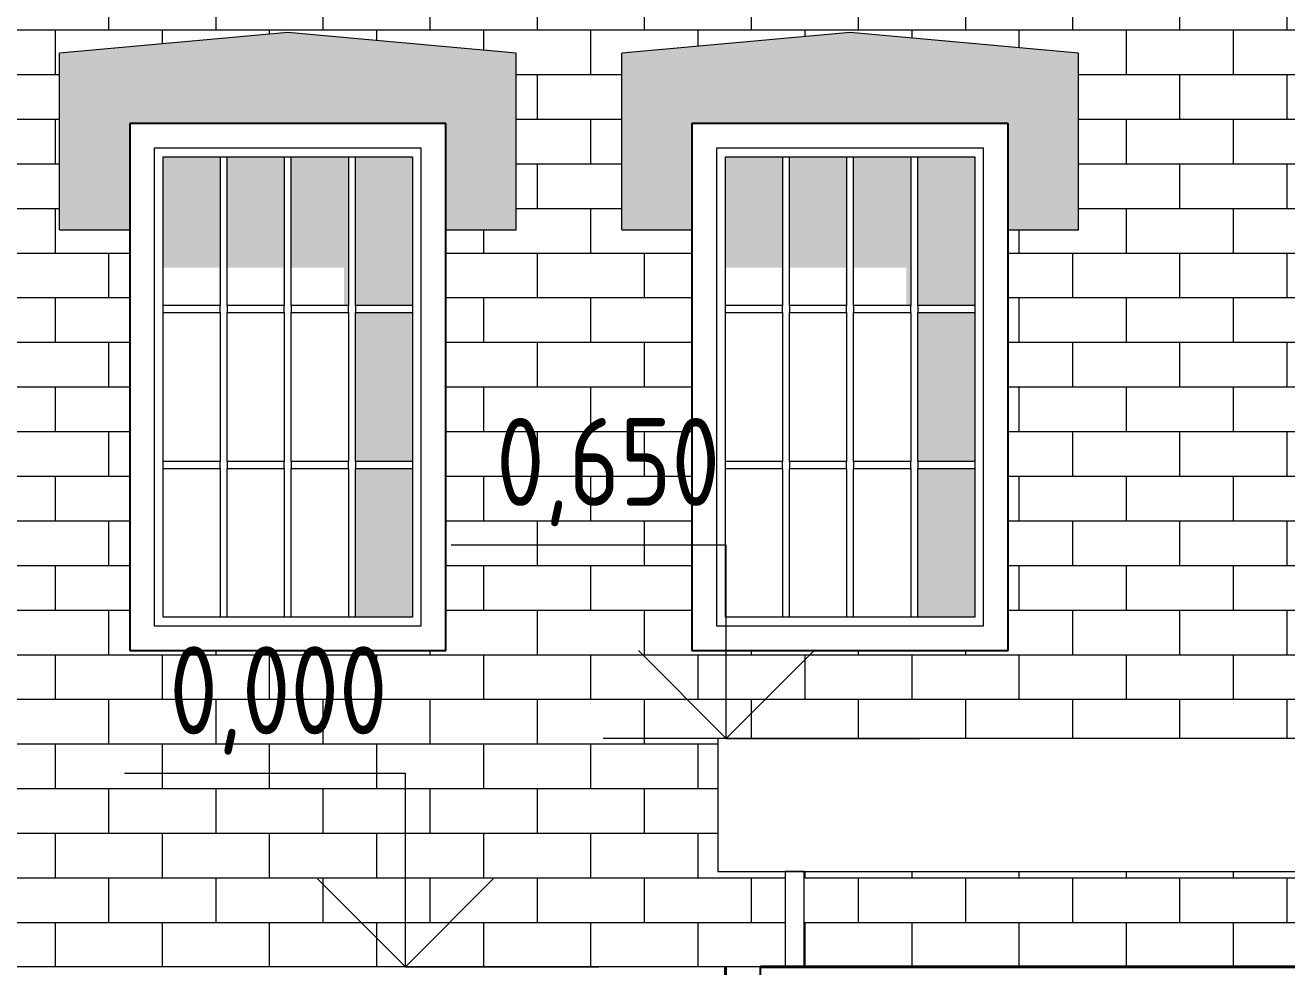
# Model space of a CAD drawing. Header units: feet. Extents: x -10410 to 374725, y -46422 to 88923.
# Drawn here: x 210552 to 214142, y 1856 to 4536 of the extents above; entities that cross this region are included whole.
import ezdxf

# ---------------------------------------------------------------- set-up
doc = ezdxf.new("R2010")
doc.units = ezdxf.units.FT
doc.header["$MEASUREMENT"] = 0
for name, color, linetype, lineweight in [('Интерьер - Мебель_Ном._пера__1', 7, 'Continuous', 20), ('Конструктив - Перекрытия_Ном._пера__1', 7, 'Continuous', 20), ('Конструктив - Стены Несущие_Ном._пера__1', 7, 'Continuous', 20), ('Конструктив - Стены Несущие_Ном._пера__120', 7, 'Continuous', 5), ('Конструктив - Стены Несущие_Ном._пера__21', 7, 'Continuous', 40)]:
    doc.layers.add(name, color=color, linetype=linetype, lineweight=lineweight)
doc.layers.add('Конструктив - Стены Несущие_Ном._пера__107', color=7, linetype='Continuous', lineweight=5, true_color=0xaaaaaa)
doc.layers.add('Конструктив - Стены Несущие_Ном._пера__87', color=7, linetype='Continuous', lineweight=25, true_color=0x6a6a6a)
doc.styles.add('СГЕНЕРИР_СТИЛЬ_2', font='CS_Gost2304.shx')
pattern_1 = [(0, (211399.68, 3506.22), (0, 127), []), (90, (211399.68, 3506.22), (-304.8, 0), [127, -127]), (90, (211552.08, 3633.22), (-304.8, 0), [127, -127])]

msp = doc.modelspace()

# ---------------------------------------------------------------- hatches: boundary and pattern name
at = {"layer": 'Конструктив - Стены Несущие_Ном._пера__107', "linetype": 'Continuous'}
h = msp.add_hatch(dxfattribs=at)
h.set_pattern_fill('ЧЕРЕПИЦА_02', color=256, style=0, pattern_type=2)
h.set_pattern_definition(pattern_1)
h.paths.add_polyline_path([(204164.67985, 4506.22012), (204399.68, 4506.22012), (204399.68, 4256.22015), (204164.67985, 4256.21993), (204164.67985, 4206.22003), (204199.67972, 4206.22003), (204199.67972, 3956.22005), (204164.67985, 3956.22005), (204164.67985, 3906.21993), (204399.68, 3906.21993), (204399.68, 3656.22017), (204164.67985, 3656.22017), (204164.67985, 3606.22005), (204199.67972, 3606.22005), (204199.67972, 3356.22008), (204164.67985, 3356.22008), (204164.67985, 3306.22017), (204399.68, 3306.21996), (204399.68, 3056.21998), (204164.67985, 3056.21998), (204164.67985, 3006.22008), (204199.67972, 3006.22008), (204199.67972, 2756.2201), (204164.67985, 2756.2201), (204164.67985, 2706.21998), (204399.68, 2706.21998), (204399.68, 2456.22001), (204164.67985, 2456.22001), (204164.67985, 2406.2201), (204399.67978, 2406.21989), (204399.67978, 2156.22013), (204164.67985, 2156.21991), (204164.67985, 2106.22001), (204399.68, 2106.22001), (204399.68, 1856.22003), (212714.45195, 1856.22003), (212714.45195, 2106.22001), (212714.45195, 2126.91996), (212522.73968, 2126.91996), (212522.73968, 2506.22013), (218399.67991, 2506.22013), (218399.67991, 2706.2202), (218634.67985, 2706.21998), (218634.67985, 2756.2201), (218599.67997, 2756.2201), (218599.67997, 3006.22008), (218634.67985, 3006.22008), (218634.67985, 3056.21998), (218399.67991, 3056.21998), (218399.67991, 3306.21996), (218634.67985, 3306.21996), (218634.67985, 3356.22008), (218599.67997, 3356.22008), (218599.67997, 3606.22005), (218634.67985, 3606.22005), (218634.67985, 3656.21996), (218399.67991, 3656.21996), (218399.67991, 3906.21993), (218634.67985, 3906.21993), (218634.67985, 3956.22005), (218599.67997, 3956.22005), (218599.67997, 4206.22003), (218634.67985, 4206.22003), (218634.67985, 4256.21993), (218399.67991, 4256.21993), (218399.67991, 4506.22012), (218634.67985, 4506.22012), (218634.67985, 4556.22003), (218599.67997, 4556.22003), (218599.67997, 4806.22), (218634.67985, 4806.22), (218634.67985, 4856.22012), (218399.67991, 4856.22012), (218399.67991, 5106.2201), (218634.67985, 5106.2201), (218634.67985, 5156.22), (204164.67985, 5156.22), (204164.67985, 5106.2201), (204399.68, 5106.2201), (204399.68, 4856.22012), (204164.67985, 4856.22012), (204164.67985, 4806.22), (204199.67972, 4806.22), (204199.67972, 4556.22003), (204164.67985, 4556.22003)])
h.paths.add_polyline_path([(205049.22794, 3953.31005), (205049.22794, 2756.2201), (205949.22779, 2756.2201), (205949.22801, 3953.31005), (206149.22786, 3953.31005), (206149.22786, 4456.22021), (205499.22776, 4515.0862), (204849.22788, 4456.22021), (204849.22788, 3953.31005)], flags=0)
h.paths.add_polyline_path([(208048.78342, 3953.31005), (208048.78342, 2756.2201), (208948.78328, 2756.2201), (208948.78349, 3953.31005), (209148.78334, 3953.31005), (209148.78334, 4456.22021), (208498.78324, 4515.0862), (207848.78336, 4456.22021), (207848.78336, 3953.31005)], flags=0)
h.paths.add_polyline_path([(210649.22993, 3953.31005), (210849.23, 3953.31005), (210849.23, 2756.2201), (211749.23007, 2756.2201), (211749.23007, 3953.31005), (211949.22991, 3953.31005), (211949.22991, 4456.22021), (211299.22982, 4515.0862), (210649.22993, 4456.22021)], flags=0)
h.paths.add_polyline_path([(212249.42342, 3953.30983), (212449.42348, 3953.30983), (212449.42348, 2756.2201), (213349.42334, 2756.2201), (213349.42355, 3953.30983), (213549.4234, 3953.30983), (213549.4234, 4456.22), (212899.4233, 4515.08598), (212249.42342, 4456.22)], flags=0)
h.paths.add_polyline_path([(214649.68487, 3953.30983), (214649.68487, 2756.2201), (215549.68494, 2756.2201), (215549.68494, 3953.30983), (215749.68478, 3953.30983), (215749.68478, 4456.22), (215099.68469, 4515.08598), (214449.6848, 4456.22), (214449.6848, 3953.30983)], flags=0)
h.paths.add_polyline_path([(216200.14258, 4456.22), (216200.14258, 3953.30983), (216400.14264, 3953.30983), (216400.14264, 2756.2201), (217300.1425, 2756.2201), (217300.14271, 3953.30983), (217500.14256, 3953.30983), (217500.14256, 4456.22), (216850.14246, 4515.08598)], flags=0)
h = msp.add_hatch(dxfattribs=at)
h.set_pattern_fill('ЧЕРЕПИЦА_02', color=256, style=0, pattern_type=2)
h.set_pattern_definition(pattern_1)
h.paths.add_polyline_path([(212768.52471, 2106.22004), (212768.52471, 1856.22003), (218399.67994, 1856.22003), (218399.67994, 2106.22004), (218969.67988, 2106.22004), (218969.67988, 2126.92004), (212768.52471, 2126.92004)])
at = {"layer": 'Конструктив - Стены Несущие_Ном._пера__120', "linetype": 'Continuous', "lineweight": 0, "true_color": 0x000000}
for points in [[(210849.23, 4256.22015), (211749.23, 4256.22015), (211749.23, 3953.31011), (211949.23, 3953.31011), (211949.23, 4456.22015), (211299.22975, 4515.0862), (210649.23, 4456.22019), (210649.23, 3953.31011), (210849.23, 3953.31011)], [(212449.42348, 4256.21993), (213349.42348, 4256.21993), (213349.42348, 3953.30989), (213549.42348, 3953.30989), (213549.42348, 4456.21993), (212899.42324, 4515.08599), (212249.42348, 4456.21997), (212249.42348, 3953.30989), (212449.42348, 3953.30989)], [(210944.22999, 3846.09828), (211104.23002, 3846.09826), (211104.23002, 3737.88682), (211106.73, 3737.88682), (211106.73, 4161.22015), (210944.23, 4161.22015)], [(211289.22999, 4161.22015), (211126.73, 4161.22015), (211126.73001, 3846.09827), (211286.73001, 3846.09824), (211286.73001, 3737.88684), (211289.22999, 3737.88681)], [(211309.22999, 3846.09823), (211459.23005, 3846.09829), (211459.23005, 3737.88685), (211471.72999, 3737.88681), (211471.72999, 4161.22015), (211309.22999, 4161.22015)], [(211654.23, 3737.88682), (211654.23, 4161.22015), (211491.73, 4161.22015), (211491.73, 3737.88682)], [(212544.42348, 3846.09806), (212704.42351, 3846.09804), (212704.42351, 3737.88661), (212706.92349, 3737.8866), (212706.92349, 4161.21994), (212544.42349, 4161.21994)], [(212889.42348, 4161.21994), (212726.92348, 4161.21993), (212726.9235, 3846.09805), (212886.9235, 3846.09802), (212886.9235, 3737.88662), (212889.42348, 3737.8866)], [(212909.42347, 3846.09801), (213059.42354, 3846.09807), (213059.42354, 3737.88663), (213071.92348, 3737.8866), (213071.92348, 4161.21993), (212909.42348, 4161.21993)], [(213254.42348, 3737.8866), (213254.42348, 4161.21993), (213091.92348, 4161.21993), (213091.92348, 3737.8866)], [(211654.23, 3294.55348), (211654.23, 3717.88682), (211491.73, 3717.88682), (211491.73, 3294.55348)], [(213254.42348, 3294.55327), (213254.42348, 3717.8866), (213091.92348, 3717.8866), (213091.92348, 3294.55327)], [(211654.22999, 2851.22015), (211654.22999, 3274.55348), (211491.72999, 3274.55348), (211491.72999, 2851.22015)], [(213254.42348, 2851.21994), (213254.42348, 3274.55327), (213091.92348, 3274.55327), (213091.92348, 2851.21994)]]:
    msp.add_hatch(color=18, dxfattribs=at).paths.add_polyline_path(points)

# ---------------------------------------------------------------- linework, layer by layer
at = {"layer": 'Интерьер - Мебель_Ном._пера__1', "linetype": 'Continuous'}
for p, q in [((212546.91056, 3056.22003), (211763.87906, 3056.22003)), ((212546.91056, 2506.22003), (212546.91056, 3056.22003)), ((212546.91056, 2506.22003), (212296.91056, 2756.22003)), ((212546.91056, 2506.22003), (212796.91056, 2756.22003)), ((212546.91056, 2506.22003), (212196.91056, 2506.22003)), ((212546.91056, 2506.22003), (213096.91056, 2506.22003)), ((211634.09189, 2406.22003), (210834.09059, 2406.22003)), ((211634.09189, 1856.22003), (211634.09189, 2406.22003)), ((211634.09189, 1856.22003), (211384.09189, 2106.22003)), ((211634.09189, 1856.22003), (211884.09189, 2106.22003)), ((211634.09189, 1856.22003), (211284.09189, 1856.22003)), ((211634.09189, 1856.22003), (212184.09189, 1856.22003))]:
    msp.add_line(p, q, dxfattribs=at)
at = {"layer": 'Конструктив - Перекрытия_Ном._пера__1', "linetype": 'Continuous'}
msp.add_line((212644.61793, 1856.22003), (203749.67973, 1856.22003), dxfattribs=at)
at = {"layer": 'Конструктив - Стены Несущие_Ном._пера__1', "linetype": 'Continuous'}
for p, q in [((211299.22975, 4515.0862), (210649.23, 4456.22019)), ((211949.23, 4456.22015), (211299.22975, 4515.0862)), ((212899.42324, 4515.08599), (212249.42348, 4456.21997)), ((213549.42348, 4456.21993), (212899.42324, 4515.08599)), ((211949.23, 3953.31011), (211949.23, 4456.22015)), ((213549.42348, 3953.30989), (213549.42348, 4456.21993)), ((210849.23, 4256.22015), (211749.23, 4256.22015)), ((210849.23, 3953.31011), (210849.23, 4256.22015)), ((211749.23, 4256.22015), (211749.23, 3953.31011)), ((212449.42348, 4256.21993), (213349.42348, 4256.21993)), ((212449.42348, 3953.30989), (212449.42348, 4256.21993)), ((213349.42348, 4256.21993), (213349.42348, 3953.30989)), ((210649.23, 3953.31011), (210849.23, 3953.31011)), ((211749.23, 3953.31011), (211949.23, 3953.31011)), ((212249.42348, 3953.30989), (212449.42348, 3953.30989)), ((213349.42348, 3953.30989), (213549.42348, 3953.30989))]:
    msp.add_line(p, q, dxfattribs=at)
at = {"layer": 'Конструктив - Стены Несущие_Ном._пера__120', "linetype": 'Continuous'}
for p, q in [((210649.23, 3953.31011), (210649.23, 4456.22019)), ((212249.42348, 3953.30989), (212249.42348, 4456.21997)), ((210919.23, 4186.22015), (210919.23, 2826.22015)), ((211679.23, 4186.22015), (210919.23, 4186.22015)), ((211679.23, 2826.22015), (211679.23, 4186.22015)), ((212519.42348, 4186.21993), (212519.42348, 2826.21993)), ((213279.42348, 4186.21993), (212519.42348, 4186.21993)), ((213279.42348, 2826.21993), (213279.42348, 4186.21993)), ((210944.23, 2851.22015), (210944.23, 4161.22015)), ((210944.23, 4161.22015), (211654.23, 4161.22015)), ((211106.73, 4161.22015), (211106.73, 3737.88682)), ((211126.73, 3737.88682), (211126.73, 4161.22015)), ((211289.23, 4161.22015), (211289.23, 3737.88682)), ((211309.23, 3737.88682), (211309.23, 4161.22015)), ((211471.73, 4161.22015), (211471.73, 3737.88682)), ((211491.73, 3737.88682), (211491.73, 4161.22015)), ((211654.23, 4161.22015), (211654.23, 2851.22015)), ((212544.42348, 2851.21993), (212544.42348, 4161.21993)), ((212544.42348, 4161.21993), (213254.42348, 4161.21993)), ((212706.92348, 4161.21993), (212706.92348, 3737.8866)), ((212726.92348, 3737.8866), (212726.92348, 4161.21993)), ((212889.42348, 4161.21993), (212889.42348, 3737.8866)), ((212909.42348, 3737.8866), (212909.42348, 4161.21993)), ((213071.92348, 4161.21993), (213071.92348, 3737.8866)), ((213091.92348, 3737.8866), (213091.92348, 4161.21993)), ((213254.42348, 4161.21993), (213254.42348, 2851.21993)), ((211106.73, 3737.88682), (210944.23, 3737.88682)), ((211106.73, 3717.88682), (211106.73, 3737.88682)), ((211289.23, 3737.88682), (211126.73, 3737.88682)), ((211126.73, 3737.88682), (211126.73, 3717.88682)), ((211289.23, 3717.88682), (211289.23, 3737.88682)), ((211471.73, 3737.88682), (211309.23, 3737.88682)), ((211309.23, 3737.88682), (211309.23, 3717.88682)), ((211471.73, 3717.88682), (211471.73, 3737.88682)), ((211654.23, 3737.88682), (211491.73, 3737.88682)), ((211491.73, 3737.88682), (211491.73, 3717.88682)), ((212706.92348, 3737.8866), (212544.42348, 3737.8866)), ((212706.92348, 3717.8866), (212706.92348, 3737.8866)), ((212889.42348, 3737.8866), (212726.92348, 3737.8866)), ((212726.92348, 3737.8866), (212726.92348, 3717.8866)), ((212889.42348, 3717.8866), (212889.42348, 3737.8866)), ((213071.92348, 3737.8866), (212909.42348, 3737.8866)), ((212909.42348, 3737.8866), (212909.42348, 3717.8866)), ((213071.92348, 3717.8866), (213071.92348, 3737.8866)), ((213254.42348, 3737.8866), (213091.92348, 3737.8866)), ((213091.92348, 3737.8866), (213091.92348, 3717.8866)), ((210944.23, 3717.88682), (211106.73, 3717.88682)), ((211106.73, 3717.88682), (211106.73, 3294.55348)), ((211126.73, 3294.55348), (211126.73, 3717.88682)), ((211126.73, 3717.88682), (211289.23, 3717.88682)), ((211289.23, 3717.88682), (211289.23, 3294.55348)), ((211309.23, 3294.55348), (211309.23, 3717.88682)), ((211309.23, 3717.88682), (211471.73, 3717.88682)), ((211471.73, 3717.88682), (211471.73, 3294.55348)), ((211491.73, 3294.55348), (211491.73, 3717.88682)), ((211491.73, 3717.88682), (211654.23, 3717.88682)), ((212544.42348, 3717.8866), (212706.92348, 3717.8866)), ((212706.92348, 3717.8866), (212706.92348, 3294.55327)), ((212726.92348, 3294.55327), (212726.92348, 3717.8866)), ((212726.92348, 3717.8866), (212889.42348, 3717.8866)), ((212889.42348, 3717.8866), (212889.42348, 3294.55327)), ((212909.42348, 3294.55327), (212909.42348, 3717.8866)), ((212909.42348, 3717.8866), (213071.92348, 3717.8866)), ((213071.92348, 3717.8866), (213071.92348, 3294.55327)), ((213091.92348, 3294.55327), (213091.92348, 3717.8866)), ((213091.92348, 3717.8866), (213254.42348, 3717.8866)), ((211106.73, 3294.55348), (210944.23, 3294.55348)), ((210944.23, 3274.55348), (211106.73, 3274.55348)), ((211106.73, 3274.55348), (211106.73, 3294.55348)), ((211106.73, 3274.55348), (211106.73, 2851.22015)), ((211289.23, 3294.55348), (211126.73, 3294.55348)), ((211126.73, 3294.55348), (211126.73, 3274.55348)), ((211126.73, 2851.22015), (211126.73, 3274.55348)), ((211126.73, 3274.55348), (211289.23, 3274.55348)), ((211289.23, 3274.55348), (211289.23, 3294.55348)), ((211289.23, 3274.55348), (211289.23, 2851.22015)), ((211471.73, 3294.55348), (211309.23, 3294.55348)), ((211309.23, 3294.55348), (211309.23, 3274.55348)), ((211309.23, 2851.22015), (211309.23, 3274.55348)), ((211309.23, 3274.55348), (211471.73, 3274.55348)), ((211471.73, 3274.55348), (211471.73, 3294.55348)), ((211471.73, 3274.55348), (211471.73, 2851.22015)), ((211654.23, 3294.55348), (211491.73, 3294.55348)), ((211491.73, 3294.55348), (211491.73, 3274.55348)), ((211491.73, 2851.22015), (211491.73, 3274.55348)), ((211491.73, 3274.55348), (211654.23, 3274.55348)), ((212706.92348, 3294.55327), (212544.42348, 3294.55327)), ((212544.42348, 3274.55327), (212706.92348, 3274.55327)), ((212706.92348, 3274.55327), (212706.92348, 3294.55327)), ((212706.92348, 3274.55327), (212706.92348, 2851.21993)), ((212889.42348, 3294.55327), (212726.92348, 3294.55327)), ((212726.92348, 3294.55327), (212726.92348, 3274.55327)), ((212726.92348, 2851.21993), (212726.92348, 3274.55327)), ((212726.92348, 3274.55327), (212889.42348, 3274.55327)), ((212889.42348, 3274.55327), (212889.42348, 3294.55327)), ((212889.42348, 3274.55327), (212889.42348, 2851.21993)), ((213071.92348, 3294.55327), (212909.42348, 3294.55327)), ((212909.42348, 3294.55327), (212909.42348, 3274.55327)), ((212909.42348, 2851.21993), (212909.42348, 3274.55327)), ((212909.42348, 3274.55327), (213071.92348, 3274.55327)), ((213071.92348, 3274.55327), (213071.92348, 3294.55327)), ((213071.92348, 3274.55327), (213071.92348, 2851.21993)), ((213254.42348, 3294.55327), (213091.92348, 3294.55327)), ((213091.92348, 3294.55327), (213091.92348, 3274.55327)), ((213091.92348, 2851.21993), (213091.92348, 3274.55327)), ((213091.92348, 3274.55327), (213254.42348, 3274.55327)), ((211654.23, 2851.22015), (210944.23, 2851.22015)), ((213254.42348, 2851.21993), (212544.42348, 2851.21993)), ((210919.23, 2826.22015), (211679.23, 2826.22015)), ((212519.42348, 2826.21993), (213279.42348, 2826.21993)), ((212522.7396, 2506.22003), (212522.7396, 2126.92002)), ((218969.67988, 2506.22003), (212522.7396, 2506.22003)), ((212522.7396, 2126.92002), (218969.67988, 2126.92002)), ((212714.452, 2126.92002), (212714.452, 1856.22003)), ((212768.52473, 2126.92002), (212714.452, 2126.92002)), ((212768.52473, 1856.22003), (212768.52473, 2126.92002)), ((213684.25513, 2126.92002), (215216.06197, 2126.92002)), ((212644.61793, 1856.22003), (218399.67988, 1856.22003)), ((212714.452, 1856.22003), (212768.52473, 1856.22003))]:
    msp.add_line(p, q, dxfattribs=at)
at = {"layer": 'Конструктив - Стены Несущие_Ном._пера__21', "linetype": 'Continuous'}
for p, q in [((212544.61793, 1556.21995), (212544.61793, 1856.22003)), ((212644.61793, 1856.22003), (218321.80727, 1856.22003))]:
    msp.add_line(p, q, dxfattribs=at)
at = {"layer": 'Конструктив - Стены Несущие_Ном._пера__87', "linetype": 'Continuous'}
for p, q in [((211749.23, 4256.22015), (210849.23, 4256.22015)), ((210849.23, 4256.22015), (210849.23, 2756.22015)), ((211749.23, 2756.22015), (211749.23, 4256.22015)), ((213349.42348, 4256.21993), (212449.42348, 4256.21993)), ((212449.42348, 4256.21993), (212449.42348, 2756.21993)), ((213349.42348, 2756.21993), (213349.42348, 4256.21993)), ((210849.23, 2756.22015), (211749.23, 2756.22015)), ((212449.42348, 2756.21993), (213349.42348, 2756.21993)), ((218121.80727, 1856.22003), (212644.61793, 1856.22003)), ((212644.61793, 806.22003), (212644.61793, 1856.22003))]:
    msp.add_line(p, q, dxfattribs=at)

# ---------------------------------------------------------------- texts
at = {"layer": 'Интерьер - Мебель_Ном._пера__1', "linetype": 'Continuous', "char_height": 250, "attachment_point": 7, "style": 'СГЕНЕРИР_СТИЛЬ_2'}
for s, insert in [('\\A1;{\\FCS_Gost2304.shx; 0,650}', (211763.88026, 3109.67619)), ('\\A1;{\\FCS_Gost2304.shx; 0,000}', (210834.09189, 2459.67619))]:
    msp.add_mtext(s, dxfattribs=dict(at, insert=insert))

doc.saveas('drawing.dxf')
